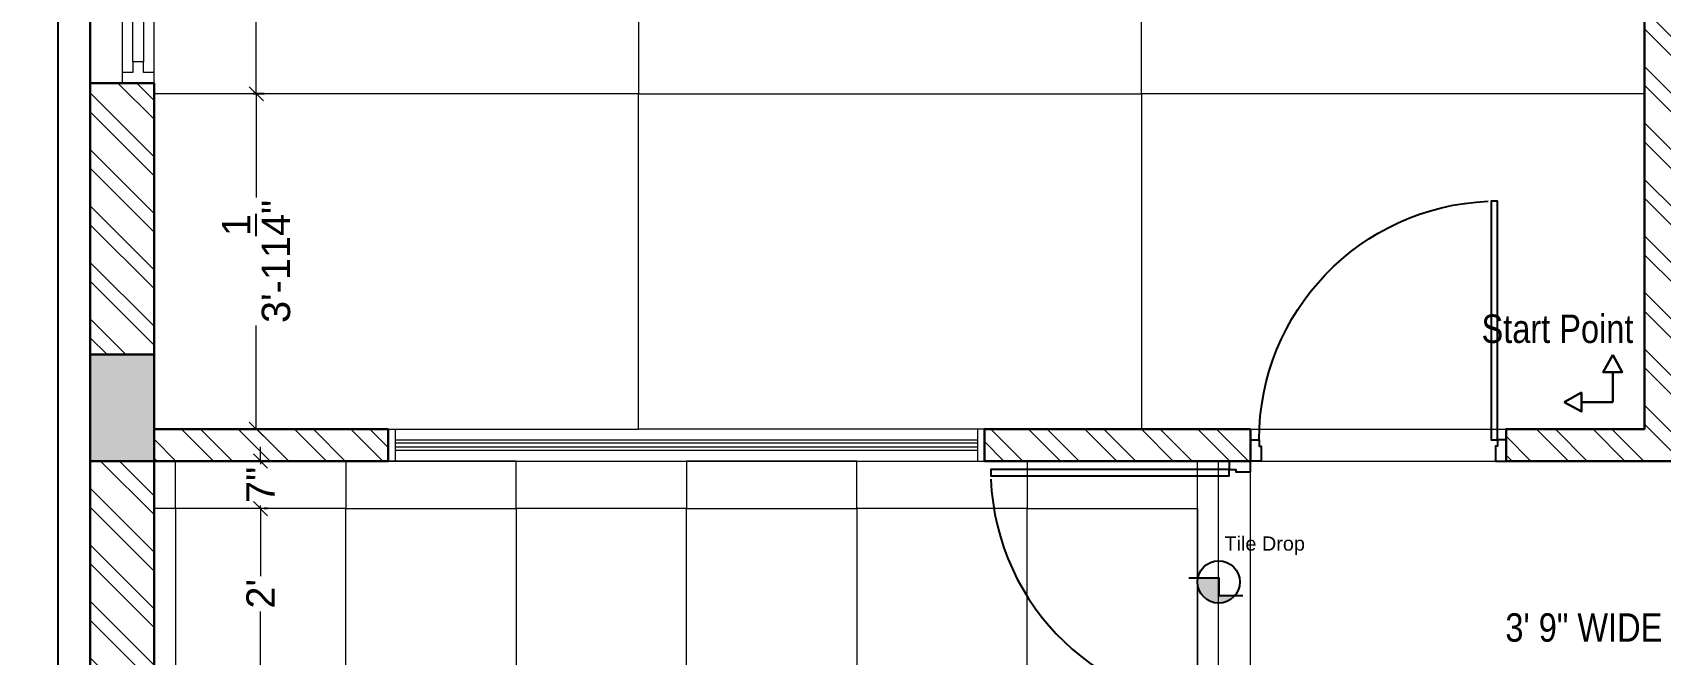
# Model space of a CAD drawing. Header units: millimetres. Extents: x 56222 to 3066687, y -650199 to -121287.
# Drawn here: x 152877.6 to 153107, y -179633.7 to -179546.1 of the extents above; entities that cross this region are included whole.
import ezdxf

# ---------------------------------------------------------------- set-up
doc = ezdxf.new("R2010")
doc.units = ezdxf.units.MM
doc.header["$MEASUREMENT"] = 0
doc.header["$PDMODE"] = 35
doc.layers.get('Defpoints').update_dxf_attribs({"color": 220})
for name, color, linetype in [('AR DOOR', 40, 'Continuous'), ('AR ELE-5', 134, 'Continuous'), ('WIN', 250, 'Continuous')]:
    doc.layers.add(name, color=color, linetype=linetype)
for name, color, linetype, lineweight in [('COLUMN', 1, 'Continuous', 30), ('dim05', 1, 'Continuous', 13), ('Electrical', 84, 'Continuous', 30), ('FIRST FLOOR ( DW_RAIL )', 7, 'Continuous', 9), ('FIRST FLOOR ( TEXT )', 7, 'Continuous', 9), ('SECOND FLOOR', 7, 'Continuous', 9), ('SECOND FLOOR  ( PLINE )', 251, 'Continuous', 30), ('SECOND FLOOR ( DW_RAIL )', 7, 'Continuous', 9), ('wall', 7, 'Continuous', 30), ('XX~SLAB ( BEAM )~ ( DIM )', 7, 'Continuous', 9)]:
    doc.layers.add(name, color=color, linetype=linetype, lineweight=lineweight)
doc.layers.add('hatch', color=253, linetype='Continuous', lineweight=0, transparency=0.4)
doc.layers.add('XX~SLAB ( PLINE )', color=251, linetype='Continuous', plot=False)
doc.styles.add('Arial', font='arial.ttf')
doc.styles.add('KATHA', font='swissc.ttf')
doc.styles.get("Standard").update_dxf_attribs({"font": 'arial.ttf', "height": 6})
doc.dimstyles.new('ISO-25', dxfattribs={"dimtxt": 2.5, "dimasz": 1, "dimexe": 0.5, "dimexo": 1, "dimtad": 0, "dimdec": 1, "dimlunit": 4, "dimtxsty": 'Standard', "dimblk": 'OBLIQUE', "dimcen": 2.5, "dimclrd": 1, "dimclre": 1, "dimclrt": 5, "dimadec": 0, "dimazin": 0, "dimtfac": 1, "dimtdec": 1, "dimtmove": 0, "dimatfit": 3, "dimfxl": 1, "dimlwd": -1, "dimarcsym": 0})
pattern_1 = [(135, (0, -46.366), (-3.97747564, -3.97747564), []), (135, (2e-16, -43.714), (-3.97747564, -3.97747564), [])]

# ---------------------------------------------------------------- blocks, each defined once
blk = doc.blocks.new('*U18')
for points in [[(0, 0), (0, 1120), (-30, 1120), (-30, 0)], [(40, 0), (0, 0), (0, -30), (-10, -30), (-10, -100), (40, -100)], [(-1160, 0), (-1120, 0), (-1120, -30), (-1110, -30), (-1110, -100), (-1160, -100)]]:
    blk.add_lwpolyline(points, close=True)
at = {"layer": 'AR ELE-5', "linetype": 'ByBlock', "ltscale": 15}
blk.add_arc((1.6, -0.7), 1121.6, 92.37301, 179.96526, dxfattribs=at)
blk = doc.blocks.new('*U19')
for points in [[(-1160, 0), (-1120, 0), (-1120, 30), (-1110, 30), (-1110, 100), (-1160, 100)], [(40, 0), (0, 0), (0, 30), (-10, 30), (-10, 100), (40, 100)], [(0, 0), (0, -1120), (-30, -1120), (-30, 0)]]:
    blk.add_lwpolyline(points, close=True)
at = {"layer": 'AR ELE-5', "linetype": 'ByBlock', "ltscale": 15}
blk.add_arc((1.6, 0.7), 1121.6, 180.03474, 267.62699, dxfattribs=at)
blk = doc.blocks.new('sd d')
at = {"color": 5, "lineweight": 30}
for p, q in [((3321370.72, -510816.44, 0), (3321370.72, -510812.03, 0)), ((3321366.49, -510816.44, 0), (3321370.72, -510816.44, 0))]:
    blk.add_line(p, q, dxfattribs=at)
at = {"color": 5, "lineweight": 30, "elevation": 0}
for points in [[(3321370.72, -510812.03), (3321369.37, -510812.03), (3321370.72, -510809.6)], [(3321370.72, -510812.03), (3321372.06, -510812.03), (3321370.72, -510809.6)], [(3321366.49, -510816.44), (3321366.49, -510815.09), (3321364.06, -510816.44)], [(3321366.49, -510816.44), (3321366.49, -510817.78), (3321364.06, -510816.44)]]:
    blk.add_lwpolyline(points, dxfattribs=at)
blk = doc.blocks.new('DF DF D')
at = {"layer": 'WIN'}
h = blk.add_hatch(color=256, dxfattribs=at)
h.dxf.hatch_style = 1
h.paths.add_polyline_path([(3351769.17, -515756.21), (3351769.17, -515753.29, 0.049939), (3351768.58, -515753.23, 0.699776), (3351766.66, -515758.48), (3351766.66, -515756.21)])
blk.add_lwpolyline([(3351769.17, -515752), (3351769.17, -515756.21), (3351766.66, -515756.21), (3351766.66, -515759.61)], dxfattribs=at)
blk.add_circle((3351768.58, -515756.21), 2.98, dxfattribs=at)
blk = doc.blocks.new('_Oblique')
at = {"layer": 'wall', "color": 0, "lineweight": -2}
blk.add_line((-0.5, -0.5), (0.5, 0.5), dxfattribs=at)
blk = doc.blocks.new('*D223')
at = {"layer": 'Defpoints', "color": 0, "lineweight": 30, "transparency": 16777216}
for p in [(152909.12, -179554.77), (152911.22, -179554.77), (152911.22, -179602)]:
    blk.add_point(p, dxfattribs=at)
at = {"layer": 'dim05', "color": 1, "linetype": 'Continuous', "lineweight": -2, "transparency": 16777216}
for p, q in [((152910.22, -179554.77), (152908.62, -179554.77)), ((152910.22, -179602), (152908.62, -179602))]:
    blk.add_line(p, q, dxfattribs=at)
at = {"layer": 'dim05', "color": 1, "linetype": 'Continuous', "transparency": 16777216}
for p, q in [((152909.12, -179554.77), (152909.12, -179569.37)), ((152909.12, -179602), (152909.12, -179587.4))]:
    blk.add_line(p, q, dxfattribs=at)
at = {"layer": 'dim05', "color": 1, "transparency": 16777216, "xscale": 2, "yscale": 2, "zscale": 2}
for p, rotation in [((152909.12, -179554.77), 90), ((152909.12, -179602), 270)]:
    blk.add_blockref('_Oblique', p, dxfattribs=dict(at, rotation=rotation))
at = {"layer": 'dim05', "color": 5, "lineweight": 25, "transparency": 16777216, "insert": (152909.12, -179578.38), "char_height": 4, "attachment_point": 5, "rotation": 90, "style": 'Arial'}
blk.add_mtext('3\'-11{\\H1x;\\S1/4;}"', dxfattribs=at)
blk = doc.blocks.new('*D224')
at = {"layer": 'Defpoints', "color": 0, "lineweight": 30, "transparency": 16777216}
for p in [(152909.12, -179507.54), (152909.12, -179507.54), (152911.22, -179554.77)]:
    blk.add_point(p, dxfattribs=at)
at = {"layer": 'dim05', "color": 1, "linetype": 'Continuous', "transparency": 16777216}
for p, q in [((152909.12, -179507.54), (152909.12, -179522.14)), ((152909.12, -179554.77), (152909.12, -179540.17))]:
    blk.add_line(p, q, dxfattribs=at)
at = {"layer": 'dim05', "color": 1, "linetype": 'Continuous', "lineweight": -2, "transparency": 16777216}
for p, q in [((152910.12, -179507.54), (152909.62, -179507.54)), ((152910.22, -179554.77), (152908.62, -179554.77))]:
    blk.add_line(p, q, dxfattribs=at)
at = {"layer": 'dim05', "color": 1, "transparency": 16777216, "xscale": 2, "yscale": 2, "zscale": 2}
for p, rotation in [((152909.12, -179507.54), 90), ((152909.12, -179554.77), 270)]:
    blk.add_blockref('_Oblique', p, dxfattribs=dict(at, rotation=rotation))
at = {"layer": 'dim05', "color": 5, "lineweight": 25, "transparency": 16777216, "insert": (152909.12, -179531.16), "char_height": 4, "attachment_point": 5, "rotation": 90, "style": 'Arial'}
blk.add_mtext('3\'-11{\\H1x;\\S1/4;}"', dxfattribs=at)
blk = doc.blocks.new('*D306')
at = {"layer": 'Defpoints', "color": 0, "lineweight": 30, "transparency": 16777216}
for p in [(152909.72, -179606.5), (152909.72, -179613.19), (152909.72, -179613.19)]:
    blk.add_point(p, dxfattribs=at)
at = {"layer": 'dim05', "color": 1, "linetype": 'Continuous', "transparency": 16777216}
for p, q in [((152909.72, -179606.5), (152909.72, -179604.5)), ((152909.72, -179606.5), (152909.72, -179606.94)), ((152909.72, -179613.19), (152909.72, -179612.75)), ((152909.72, -179613.19), (152909.72, -179615.19))]:
    blk.add_line(p, q, dxfattribs=at)
at = {"layer": 'dim05', "color": 1, "linetype": 'Continuous', "lineweight": -2, "transparency": 16777216}
for p, q in [((152910.72, -179606.5), (152910.22, -179606.5)), ((152910.72, -179613.19), (152910.22, -179613.19))]:
    blk.add_line(p, q, dxfattribs=at)
at = {"layer": 'dim05', "color": 1, "transparency": 16777216, "xscale": 2, "yscale": 2, "zscale": 2}
for p, rotation in [((152909.72, -179606.5), 270), ((152909.72, -179613.19), 90)]:
    blk.add_blockref('_Oblique', p, dxfattribs=dict(at, rotation=rotation))
at = {"layer": 'dim05', "color": 5, "lineweight": 25, "transparency": 16777216, "insert": (152909.72, -179609.85), "char_height": 4, "attachment_point": 5, "rotation": 90, "style": 'Arial'}
blk.add_mtext('7"', dxfattribs=at)
blk = doc.blocks.new('*D297')
at = {"layer": 'Defpoints', "color": 0, "lineweight": 30, "transparency": 16777216}
for p in [(152909.72, -179613.19), (152909.72, -179637.19), (152909.72, -179637.19)]:
    blk.add_point(p, dxfattribs=at)
at = {"layer": 'dim05', "color": 1, "linetype": 'Continuous', "transparency": 16777216}
for p, q in [((152909.72, -179613.19), (152909.72, -179622.69)), ((152909.72, -179637.19), (152909.72, -179627.69))]:
    blk.add_line(p, q, dxfattribs=at)
at = {"layer": 'dim05', "color": 1, "linetype": 'Continuous', "lineweight": -2, "transparency": 16777216}
for p, q in [((152910.72, -179613.19), (152910.22, -179613.19)), ((152910.72, -179637.19), (152910.22, -179637.19))]:
    blk.add_line(p, q, dxfattribs=at)
at = {"layer": 'dim05', "color": 1, "transparency": 16777216, "xscale": 2, "yscale": 2, "zscale": 2}
for p, rotation in [((152909.72, -179613.19), 90), ((152909.72, -179637.19), 270)]:
    blk.add_blockref('_Oblique', p, dxfattribs=dict(at, rotation=rotation))
at = {"layer": 'dim05', "color": 5, "lineweight": 30, "transparency": 16777216, "insert": (152909.72, -179625.19), "char_height": 4, "attachment_point": 5, "rotation": 90, "style": 'Arial'}
blk.add_mtext("2'", dxfattribs=at)

msp = doc.modelspace()

# ---------------------------------------------------------------- hatches: boundary and pattern name
at = {"layer": 'hatch', "lineweight": 0, "true_color": 0x636466, "transparency": 33554610}
h = msp.add_hatch(dxfattribs=at)
h.set_pattern_fill('ANSI32', color=251, scale=15, angle=90, style=0)
h.set_pattern_definition(pattern_1)
h.paths.add_polyline_path([(153140.723, -179446), (153049.223, -179446), (153049.223, -179450.5), (153104.723, -179450.5), (153104.723, -179460.31), (153104.723, -179507.54), (153104.723, -179554.77), (153104.723, -179602), (153085.223, -179602), (153085.223, -179606.5), (153116.357, -179606.5), (153151.223, -179606.5), (153151.223, -179602), (153109.223, -179602), (153109.223, -179554.77), (153109.223, -179507.54), (153109.223, -179460.31), (153109.223, -179450.5), (153140.723, -179450.5)])
h = msp.add_hatch(dxfattribs=at)
h.set_pattern_fill('AR-CONC', color=251, scale=0.5)
h.set_pattern_definition([(50, (0, -46.366), (3.586300913, -0.313760675), [0.375, -4.125]), (355, (0, -46.366), (-0.69375667, 3.76096067), [0.3, -3.3]), (100.4514445, (0.299, -46.392), (2.892544234, 3.447199955), [0.31870096, -3.50571056]), (46.1842, (0, -45.366), (5.33620665, -0.8275964), [0.5625, -6.1875]), (96.6356355, (0.4447, -45.435), (4.67330973, 4.870593), [0.47805171, -5.2585688]), (351.184164, (0, -45.366), (4.67330973, 4.870593), [0.45, -4.95]), (21, (0.5, -45.616), (2.98453526, -2.013094453), [0.375, -4.125]), (326, (0.5, -45.616), (1.21657666, 3.625750225), [0.3, -3.3]), (71.4514447, (0.7487, -45.7837), (4.201111884, 1.612655764), [0.31870095, -3.50571056]), (37.5, (0, -46.3659), (0.0607992766, 1.664469269), [0, -3.26, 0, -3.35, 0, -3.3125]), (7.5, (0, -46.366), (1.315347687, 1.97205856), [0, -1.91, 0, -3.185, 0, -1.2625]), (327.5, (-1.115, -46.3659), (2.669112181, -0.112774359), [0, -1.25, 0, -3.9, 0, -5.175]), (317.5, (-1.615, -46.366), (2.915930847, 0.500524912), [0, -1.625, 0, -2.59, 0, -3.675])])
h.paths.add_polyline_path([(153196.223, -179738.5), (153191.723, -179738.5), (153187.223, -179738.5), (153187.223, -179747.5), (153187.223, -179756.5), (153191.723, -179756.5), (153196.223, -179756.5)])
h.paths.add_polyline_path([(152894.723, -179591.5), (152885.723, -179591.5), (152885.723, -179606.5), (152894.723, -179606.5)])
h.paths.add_polyline_path([(152894.723, -179464), (152885.723, -179464), (152885.723, -179479), (152894.723, -179479)])
h.paths.add_polyline_path([(152901.869, -179480.585), (152901.869, -179457.041), (152893.626, -179457.041), (152893.626, -179480.585)], flags=9)
h.paths.add_polyline_path([(153188.737, -179478.068), (153188.737, -179454.523), (153180.495, -179454.523), (153180.495, -179478.068)], flags=9)
h.paths.add_polyline_path([(152851.372, -179672.291), (152855.231, -179672.291), (152855.231, -179667.139), (152851.372, -179667.139)], flags=9)
h.paths.add_polyline_path([(152872.639, -179688.732), (152872.639, -179684.873), (152867.487, -179684.873), (152867.487, -179688.732)], flags=9)
h.paths.add_polyline_path([(152851.329, -179714.036), (152855.188, -179714.036), (152855.188, -179708.884), (152851.329, -179708.884)], flags=9)
h.paths.add_polyline_path([(152873.488, -179731.102), (152873.488, -179727.243), (152868.336, -179727.243), (152868.336, -179731.102)], flags=9)
h.paths.add_polyline_path([(153074.277, -179788.946), (153138.867, -179788.946), (153138.867, -179761.976), (153074.277, -179761.976)], flags=9)
h.paths.add_polyline_path([(152806.092, -179535.839), (152852.473, -179535.839), (152852.473, -179500.535), (152806.092, -179500.535)], flags=9)
h.paths.add_polyline_path([(152832.319, -179707.877), (152875.743, -179707.877), (152875.743, -179699.5), (152832.319, -179699.5)], flags=9)
h.paths.add_polyline_path([(152835.488, -179754.049), (152874.995, -179754.049), (152874.995, -179745.672), (152835.488, -179745.672)], flags=9)
h = msp.add_hatch(dxfattribs=at)
h.set_pattern_fill('ANSI32', color=251, scale=15, angle=90, style=0)
h.set_pattern_definition(pattern_1)
h.paths.add_polyline_path([(152894.723, -179554.77), (152894.723, -179553.25), (152890.223, -179553.25), (152885.723, -179553.25), (152885.723, -179591.5), (152894.723, -179591.5)])
h = msp.add_hatch(dxfattribs=at)
h.set_pattern_fill('ANSI32', color=251, scale=15, angle=90, style=0)
h.set_pattern_definition(pattern_1)
h.paths.add_polyline_path([(152927.723, -179602), (152894.723, -179602), (152894.723, -179606.5), (152927.723, -179606.5)])
h = msp.add_hatch(dxfattribs=at)
h.set_pattern_fill('ANSI32', color=251, scale=15, angle=90, style=0)
h.set_pattern_definition(pattern_1)
h.paths.add_polyline_path([(153049.223, -179602), (153033.857, -179602), (153011.723, -179602), (153011.723, -179606.5), (153049.223, -179606.5)])
h = msp.add_hatch(dxfattribs=at)
h.set_pattern_fill('ANSI32', color=251, scale=15, angle=90, style=0)
h.set_pattern_definition(pattern_1)
h.paths.add_polyline_path([(152894.723, -179606.5), (152885.723, -179606.5), (152885.723, -179654.5), (152894.723, -179654.5)])
h.paths.add_polyline_path([(152887.204, -179636.048), (152894.295, -179636.048), (152894.295, -179627.805), (152887.204, -179627.805)], flags=24)

# ---------------------------------------------------------------- linework, layer by layer
at = {"layer": 'COLUMN'}
msp.add_lwpolyline([(152885.723, -179591.5), (152894.723, -179591.5), (152894.723, -179606.5), (152885.723, -179606.5)], close=True, dxfattribs=at)
at = {"layer": 'FIRST FLOOR ( DW_RAIL )'}
for points in [[(152928.723, -179606.5), (152928.723, -179602)], [(153010.723, -179602), (153010.723, -179606.5)]]:
    msp.add_lwpolyline(points, dxfattribs=at)
for points in [[(152928.723, -179603.5), (153010.723, -179603.5), (153010.723, -179604), (152928.723, -179604)], [(152928.723, -179604.5), (153010.723, -179604.5), (153010.723, -179605), (152928.723, -179605)]]:
    msp.add_lwpolyline(points, close=True, dxfattribs=at)
at = {"layer": 'SECOND FLOOR'}
for p, q in [((152894.723, -179602), (152894.723, -179450.5)), ((153104.723, -179450.5), (153104.723, -179602)), ((152894.723, -179553.25), (152885.723, -179553.25)), ((152894.723, -179602), (152927.723, -179602)), ((152927.723, -179606.5), (152927.723, -179602)), ((153011.723, -179602), (153049.223, -179602)), ((153011.723, -179606.5), (153011.723, -179602)), ((153049.223, -179606.5), (153049.223, -179602)), ((152894.723, -179606.5), (153049.223, -179606.5)), ((152894.723, -179654.5), (152894.723, -179606.5)), ((153041.723, -179756.5), (153041.723, -179606.5)), ((153044.723, -179756.5), (153044.723, -179606.5)), ((153104.723, -179606.5), (153109.223, -179606.5))]:
    msp.add_line(p, q, dxfattribs=at)
at = {"layer": 'SECOND FLOOR  ( PLINE )'}
msp.add_line((152885.723, -179446), (152885.723, -179792.501), dxfattribs=at)
msp.add_lwpolyline([(153140.723, -179450.5), (153109.223, -179450.5), (153109.223, -179602), (153151.223, -179602), (153151.223, -179606.5), (153109.223, -179606.5), (153104.723, -179606.5), (153085.223, -179606.5), (153085.223, -179602), (153104.723, -179602), (153104.723, -179450.5), (153049.223, -179450.5)], dxfattribs=at)
for points in [[(152927.723, -179602), (152894.723, -179602), (152894.723, -179553.25), (152890.223, -179553.25), (152885.723, -179553.25), (152885.723, -179654.5), (152894.723, -179654.5), (152894.723, -179606.5), (152927.723, -179606.5)], [(153049.223, -179602), (153011.723, -179602), (153011.723, -179606.5), (153049.223, -179606.5)]]:
    msp.add_lwpolyline(points, close=True, dxfattribs=at)
at = {"layer": 'SECOND FLOOR ( DW_RAIL )'}
msp.add_lwpolyline([(152894.723, -179553.25), (152894.723, -179551.75), (152893.223, -179551.75), (152893.223, -179550.25), (152891.723, -179550.25), (152891.723, -179502.25), (152893.223, -179502.25), (152893.223, -179500.75), (152894.723, -179500.75), (152894.723, -179499.25), (152890.223, -179499.25), (152890.223, -179500.75), (152891.723, -179500.75), (152891.723, -179502.25), (152893.223, -179502.25), (152893.223, -179550.25), (152891.723, -179550.25), (152891.723, -179551.75), (152890.223, -179551.75), (152890.223, -179553.25), (152894.723, -179553.25), (152894.723, -179499.25), (152890.223, -179499.25), (152890.223, -179553.25)], close=True, dxfattribs=at)
at = {"layer": 'XX~SLAB ( BEAM )~ ( DIM )', "color": 251, "lineweight": 0, "true_color": 0x636466}
msp.add_line((152897.723, -179613.192), (152894.723, -179613.192), dxfattribs=at)
at = {"layer": 'XX~SLAB ( BEAM )~ ( DIM )', "color": 244, "lineweight": 0, "true_color": 0x991b1e}
for points in [[(152894.723, -179554.77), (152894.723, -179507.54), (152962.991, -179507.54), (152962.991, -179554.77)], [(153033.857, -179554.77), (153033.857, -179507.54), (152962.991, -179507.54), (152962.991, -179554.77)], [(153033.857, -179554.77), (153033.857, -179507.54), (153104.723, -179507.54), (153104.723, -179554.77)], [(152894.723, -179554.77), (152894.723, -179602), (152962.991, -179602), (152962.991, -179554.77)], [(153033.857, -179554.77), (153033.857, -179602), (152962.991, -179602), (152962.991, -179554.77)], [(153033.857, -179554.77), (153033.857, -179602), (153104.723, -179602), (153104.723, -179554.77)]]:
    msp.add_lwpolyline(points, close=True, dxfattribs=at)
at = {"layer": 'XX~SLAB ( BEAM )~ ( DIM )', "color": 251, "lineweight": 0, "true_color": 0x636466}
for points in [[(152897.723, -179606.5), (152921.723, -179606.5), (152921.723, -179613.192), (152897.723, -179613.192)], [(152945.723, -179606.5), (152921.723, -179606.5), (152921.723, -179613.192), (152945.723, -179613.192)], [(152945.723, -179606.5), (152969.723, -179606.5), (152969.723, -179613.192), (152945.723, -179613.192)], [(152993.723, -179606.5), (152969.723, -179606.5), (152969.723, -179613.192), (152993.723, -179613.192)], [(152993.723, -179606.5), (153017.723, -179606.5), (153017.723, -179613.192), (152993.723, -179613.192)], [(153041.723, -179606.5), (153017.723, -179606.5), (153017.723, -179613.192), (153041.723, -179613.192)], [(152897.723, -179637.192), (152921.723, -179637.192), (152921.723, -179613.192), (152897.723, -179613.192)], [(152945.723, -179637.192), (152921.723, -179637.192), (152921.723, -179613.192), (152945.723, -179613.192)], [(152945.723, -179637.192), (152969.723, -179637.192), (152969.723, -179613.192), (152945.723, -179613.192)], [(152993.723, -179637.192), (152969.723, -179637.192), (152969.723, -179613.192), (152993.723, -179613.192)], [(152993.723, -179637.192), (153017.723, -179637.192), (153017.723, -179613.192), (152993.723, -179613.192)], [(153041.723, -179637.192), (153017.723, -179637.192), (153017.723, -179613.192), (153041.723, -179613.192)]]:
    msp.add_lwpolyline(points, close=True, dxfattribs=at)
at = {"layer": 'XX~SLAB ( BEAM )~ ( DIM )', "color": 244, "lineweight": 0, "true_color": 0x991b1e}
msp.add_lwpolyline([(153049.223, -179653.73), (153049.223, -179606.5), (153116.357, -179606.5), (153116.357, -179651.5)], dxfattribs=at)
at = {"layer": 'XX~SLAB ( PLINE )'}
msp.add_line((152881.223, -179796.501), (152881.223, -179446), dxfattribs=at)

# ---------------------------------------------------------------- block references
at = {"color": 1, "lineweight": 35, "xscale": -1, "rotation": 90}
msp.add_blockref('sd d', (-357716.194, 3141772.521, 0.13), dxfattribs=at)
at = {"lineweight": 35, "rotation": 89.99999999999999}
msp.add_blockref('DF DF D', (-362711.483, -3531392.104), dxfattribs=at)
at = {"layer": 'AR DOOR', "linetype": 'ByBlock', "lineweight": -2, "extrusion": (0, 0, -1), "yscale": 0.02999999999996949, "zscale": -0.02999999999996949}
for name, p, xscale, rotation in [('*U19', (-153084.023, -179603.5), 0.02999999999996949, 180), ('*U18', (-153046.223, -179607.7), -0.02999999999996949, 270)]:
    msp.add_blockref(name, p, dxfattribs=dict(at, xscale=xscale, rotation=rotation))

# ---------------------------------------------------------------- texts
at = {"layer": 'Electrical', "color": 240, "true_color": 0xed1f24, "transparency": 33554687, "insert": (153051.212, -179618.417), "char_height": 2, "attachment_point": 5}
msp.add_mtext('Tile Drop', dxfattribs=at)
at = {"layer": 'FIRST FLOOR ( TEXT )', "color": 5, "insert": (153092.465, -179587.892), "char_height": 4, "attachment_point": 5, "style": 'KATHA'}
msp.add_mtext('Start Point', dxfattribs=at)
at = {"layer": 'FIRST FLOOR ( TEXT )', "insert": (153107.766, -179629.963), "char_height": 4, "attachment_point": 5, "style": 'KATHA'}
msp.add_mtext('3\' 9" WIDE PASSAGE', dxfattribs=at)

# ---------------------------------------------------------------- dimensions: what is measured, and where the dimension line sits
at = {"layer": 'dim05', "color": 27, "lineweight": 25, "true_color": 0x7d5120}
for base, p1, p2, override, picture, middle in [((152909.119, -179507.54), (152911.223, -179554.77), (152909.119, -179507.54), {"dimtxt": 4, "dimasz": 2, "dimdec": 2, "dimtxsty": 'Arial'}, '*D224', (152909.119, -179531.155)), ((152909.119, -179554.77), (152911.223, -179602), (152911.223, -179554.77), {"dimtxt": 4, "dimasz": 2, "dimdec": 2, "dimtxsty": 'Arial'}, '*D223', (152909.119, -179578.385)), ((152909.723, -179613.192), (152909.723, -179606.5), (152909.723, -179613.192), {"dimtxt": 4, "dimasz": 2, "dimdec": 0, "dimtxsty": 'Arial'}, '*D306', (152909.723, -179609.846))]:
    dim = msp.add_linear_dim(base=base, p1=p1, p2=p2, angle=90, dimstyle='ISO-25', override=override, dxfattribs=at)
    dim.commit()
    dim.dimension.update_dxf_attribs({"geometry": picture, "text_midpoint": middle})
at = {"layer": 'dim05', "color": 242, "lineweight": 30, "true_color": 0xcd2027}
dim = msp.add_linear_dim(base=(152909.723, -179637.192), p1=(152909.723, -179613.192), p2=(152909.723, -179637.192), angle=90, dimstyle='ISO-25', override={"dimtxt": 4, "dimasz": 2, "dimdec": 0, "dimtxsty": 'Arial', "dimtmove": 1}, dxfattribs=at)
dim.commit()
dim.dimension.update_dxf_attribs({"geometry": '*D297', "text_midpoint": (152909.723, -179625.192)})

doc.saveas('drawing.dxf')
